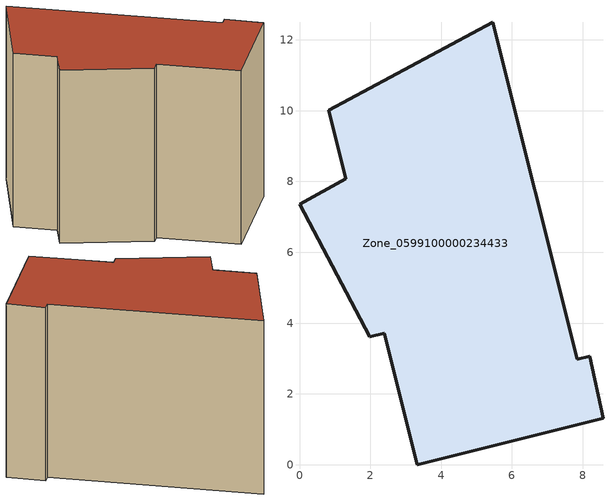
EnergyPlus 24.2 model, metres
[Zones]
Zone_0599100000234433
 floor ground (C_G): 8.19,3.07 8.57,1.31 3.33,0 2.39,3.72 1.98,3.62 0,7.36 1.3,8.07 0.83,10.01 5.46,12.5 7.84,2.98 z0
 wall outside (C_F): 1.3,8.07 0,7.36 1.98,3.62 2.39,3.72 3.33,0 8.57,1.31 8.19,3.07 7.84,2.98 5.46,12.5 0.83,10.01 1.3,8.07 z0:8.42
 roof outside (C_R): 7.84,2.98 5.46,12.5 0.83,10.01 1.3,8.07 0,7.36 1.98,3.62 2.39,3.72 3.33,0 8.57,1.31 8.19,3.07 z8.42
[BUILDING]
Pand.0599100000234433: North Axis=0; Terrain=City; Loads Convergence Tolerance Value=0.04; Temperature Convergence Tolerance Value=0.4; Solar Distribution=FullExterior; Maximum Number of Warmup Days=25; Minimum Number of Warmup Days=1
[Site:Location]
Rotterdam.The.Hague.AP_ZH_NLD Design_Conditions: Latitude=51.96; Longitude=4.45; Time Zone=1; Elevation=-4.5
[SITE:GROUNDTEMPERATURE:BUILDINGSURFACE]
18, 18, 18, 18, 18, 18, 18, 18, 18, 18, 18, 18
[MATERIAL] Thermal Absorptance=0.9; Solar Absorptance=0.7; Visible Absorptance=0.7
Name | Roughness | Thickness | Conductivity | Density | Specific Heat
G.TC.1992-2005 | MediumSmooth | 0.15 | 0.06 | 540 | 1210
F.TC.1992-2005 | Rough | 0.3 | 0.12 | 1920 | 840
R.TC.1992-2005 | MediumRough | 0.2 | 0.08 | 1500 | 1000
[CONSTRUCTION]
C_G: G.TC.1992-2005
C_F: F.TC.1992-2005
C_R: R.TC.1992-2005
[ZONE]
Zone_0599100000234433: Type=1; Multiplier=1; Ceiling Height=Autocalculate; Volume=Autocalculate; Floor Area=autocalculate; Part of Total Floor Area=Yes
[ZONEINFILTRATION:DESIGNFLOWRATE]
Infil_Zone_0599100000234433: Zone or ZoneList or Space or SpaceList=Zone_0599100000234433; Schedule=AlwaysOn; Design Flow Rate Calculation Method=Flow/Area; Flow Rate per Floor Area=0.0015; Constant Term Coefficient=1; Temperature Term Coefficient=0; Velocity Term Coefficient=0; Velocity Squared Term Coefficient=0
[HVACTEMPLATE:ZONE:IDEALLOADSAIRSYSTEM]
Zone_0599100000234433: Maximum Heating Supply Air Temperature=50; Minimum Cooling Supply Air Temperature=13; Maximum Heating Supply Air Humidity Ratio=0.0156; Minimum Cooling Supply Air Humidity Ratio=0.0077; Heating Limit=NoLimit; Cooling Limit=NoLimit; Dehumidification Control Type=ConstantSensibleHeatRatio; Cooling Sensible Heat Ratio=0.7; Dehumidification Setpoint=60; Humidification Control Type=None; Humidification Setpoint=30; Outdoor Air Method=None; Outdoor Air Flow Rate per Person=0.00944; Outdoor Air Flow Rate per Zone Floor Area=0; Outdoor Air Flow Rate per Zone=0; Demand Controlled Ventilation Type=None; Outdoor Air Economizer Type=NoEconomizer; Heat Recovery Type=None; Sensible Heat Recovery Effectiveness=0.7; Latent Heat Recovery Effectiveness=0.65
[ZONECONTROL:THERMOSTAT]
ThermostatControl_Zone_0599100000234433: Zone or ZoneList=Zone_0599100000234433; Control Type Schedule=DualSetpointControlType; Control 1=Thermostat_Zone_0599100000234433; Temperature Difference Between Cutout And Setpoint=0
[THERMOSTATSETPOINT:DUALSETPOINT]
Thermostat_Zone_0599100000234433: Heating Setpoint Temperature Schedule=HeatingSetpoint_Zone_0599100000234433; Cooling Setpoint Temperature Schedule=CoolingSetpoint_Zone_0599100000234433
[SCHEDULE:COMPACT]
HeatingSetpoint_Zone_0599100000234433: Through: 12/31, For: AllDays, Until: 24:00, 21
CoolingSetpoint_Zone_0599100000234433: Through: 12/31, For: AllDays, Until: 24:00, 24
DualSetpointControlType: Through: 12/31, For: AllDays, Until: 24:00, 4
AlwaysOn: Through: 12/31, For: AllDays, Until: 24:00, 1
